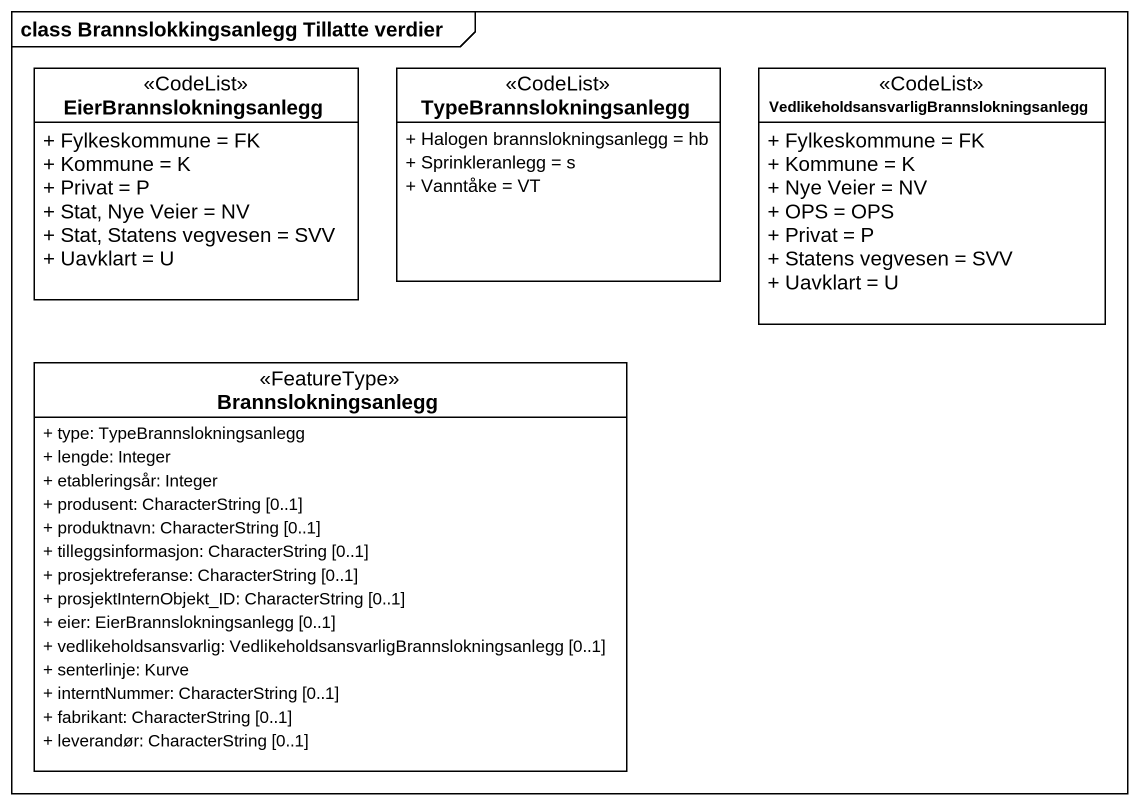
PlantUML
@startuml
mainframe class Brannslokkingsanlegg Tillatte verdier
hide circle
hide empty members
skinparam classAttributeIconSize 0
class EierBrannslokningsanlegg <<CodeList>> {
  + Fylkeskommune = FK
  + Kommune = K
  + Privat = P
  + Stat, Nye Veier = NV
  + Stat, Statens vegvesen = SVV
  + Uavklart = U
}
class TypeBrannslokningsanlegg <<CodeList>> {
  + Halogen brannslokningsanlegg = hb
  + Sprinkleranlegg = s
  + Vanntåke = VT
}
class "VedlikeholdsansvarligBrannslokningsanlegg" as VedlikeholdsansvarligBrannsl <<CodeList>> {
  + Fylkeskommune = FK
  + Kommune = K
  + Nye Veier = NV
  + OPS = OPS
  + Privat = P
  + Statens vegvesen = SVV
  + Uavklart = U
}
class Brannslokningsanlegg <<FeatureType>> {
  + type: TypeBrannslokningsanlegg
  + lengde: Integer
  + etableringsår: Integer
  + produsent: CharacterString [0..1]
  + produktnavn: CharacterString [0..1]
  + tilleggsinformasjon: CharacterString [0..1]
  + prosjektreferanse: CharacterString [0..1]
  + prosjektInternObjekt_ID: CharacterString [0..1]
  + eier: EierBrannslokningsanlegg [0..1]
  + vedlikeholdsansvarlig: VedlikeholdsansvarligBrannslokningsanlegg [0..1]
  + senterlinje: Kurve
  + interntNummer: CharacterString [0..1]
  + fabrikant: CharacterString [0..1]
  + leverandør: CharacterString [0..1]
}
@enduml
